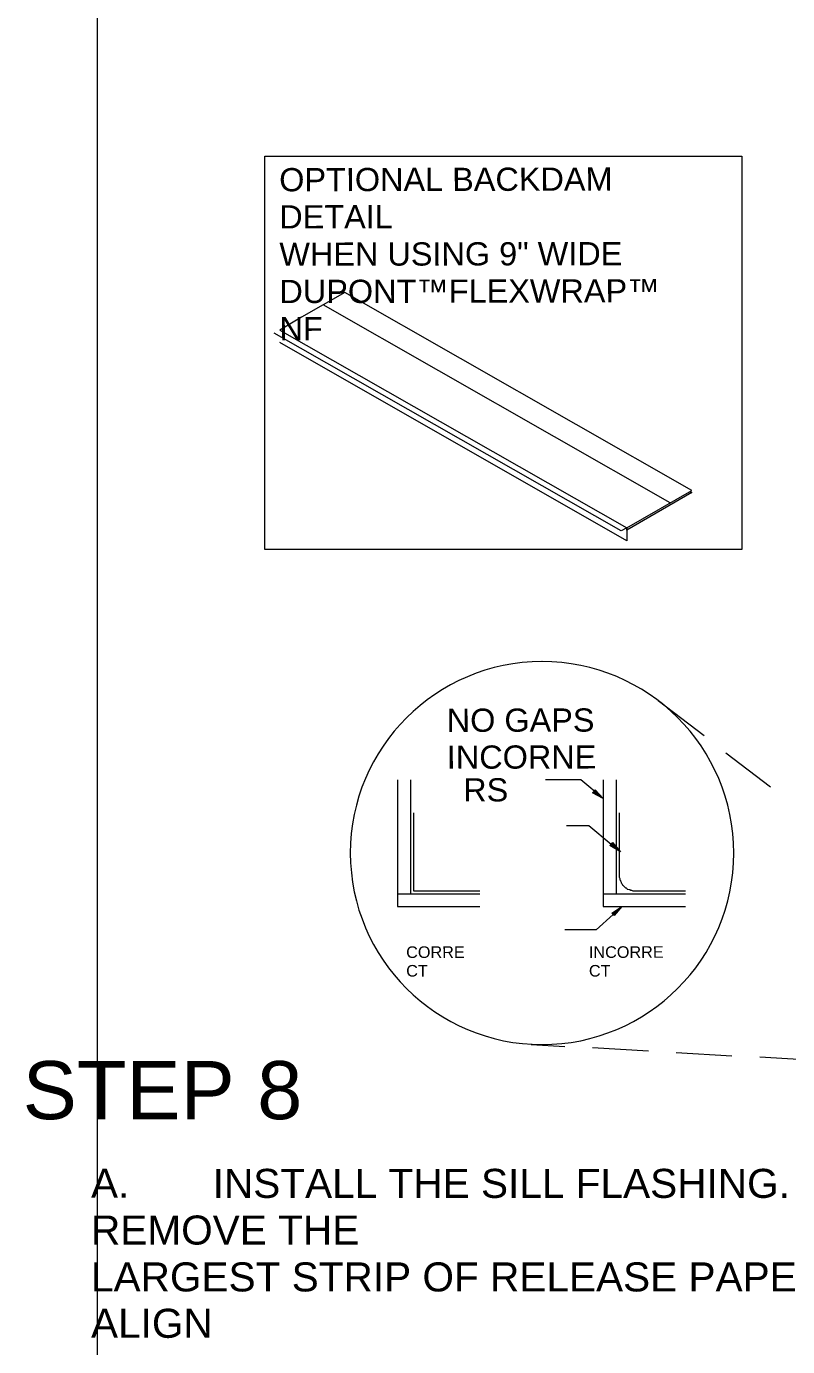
# Model space of a CAD drawing. Header units: inches. Extents: x 0 to 32.7, y -0.1 to 22.9.
# Drawn here: x -0.006 to 2.042, y 7.866 to 11.417 of the extents above; entities that cross this region are included whole.
import ezdxf

# ---------------------------------------------------------------- set-up
doc = ezdxf.new("R2010")
doc.units = ezdxf.units.IN
doc.header["$MEASUREMENT"] = 0
doc.layers.add('PDF_Geometry', color=7, linetype='Continuous', true_color=0x5d5d5d)
doc.layers.add('PDF_Solid Fills', color=7, linetype='Continuous', true_color=0xffffff)
doc.layers.add('PDF_Text', color=7, linetype='Continuous')
doc.styles.add('PDF Arial', font='arial.ttf')

msp = doc.modelspace()

# ---------------------------------------------------------------- linework, layer by layer
at = {"layer": 'PDF_Geometry', "color": 7, "lineweight": 18}
for points in [[(0.1854, 0.1336), (0.1854, 22.8836), (32.6721, 22.8836), (32.6721, 0.1336)], [(1.9188, 11.0686), (1.9188, 10.0103), (0.6354, 10.0103), (0.6354, 11.0686)]]:
    msp.add_lwpolyline(points, close=True, dxfattribs=at)
at = {"layer": 'PDF_Geometry', "color": 253, "lineweight": 18, "true_color": 0xb2b2b2}
msp.add_lwpolyline([(0.7338, 10.6353), (0.6754, 10.6003), (1.6088, 10.0686), (1.7838, 10.1686), (0.8504, 10.7019)], close=True, dxfattribs=at)
for points in [[(1.7254, 10.1353), (0.7921, 10.6686)], [(1.7788, 10.1653), (1.7838, 10.1636), (1.6088, 10.0619), (1.6088, 10.0686), (1.5938, 10.0603), (0.6604, 10.5919)], [(1.6088, 10.0686), (1.6088, 10.0336), (0.6754, 10.5669)], [(1.0354, 9.3019), (1.0354, 9.0919), (1.2138, 9.0919)], [(1.5888, 9.3019), (1.5888, 9.1353), (1.5888, 9.1319), (1.5888, 9.1303), (1.5888, 9.1286), (1.5904, 9.1253), (1.5904, 9.1236), (1.5904, 9.1219), (1.5921, 9.1203), (1.5921, 9.1186), (1.5938, 9.1153), (1.5938, 9.1136), (1.5954, 9.1119), (1.5971, 9.1103), (1.5971, 9.1086), (1.5988, 9.1069), (1.6004, 9.1053), (1.6021, 9.1036), (1.6038, 9.1019), (1.6054, 9.1003), (1.6071, 9.1003), (1.6088, 9.0986), (1.6104, 9.0969), (1.6121, 9.0969), (1.6154, 9.0953), (1.6171, 9.0953), (1.6188, 9.0936), (1.6204, 9.0936), (1.6221, 9.0936), (1.6254, 9.0919), (1.6271, 9.0919), (1.6288, 9.0919), (1.6321, 9.0919), (1.7671, 9.0919)]]:
    msp.add_lwpolyline(points, dxfattribs=at)
at = {"layer": 'PDF_Geometry', "color": 7, "lineweight": 18}
msp.add_lwpolyline([(1.3807, 9.7086, 0.413893), (0.8654, 9.1936, 0.414213), (1.3813, 8.6786, 0.414213), (1.8971, 9.1936, 0.414213), (1.3813, 9.7086, 0.000265)], format="xyb", close=True, dxfattribs=at)
for points in [[(1.6938, 9.6036), (1.8171, 9.5103)], [(1.8754, 9.4636), (1.9954, 9.3719)], [(0.9921, 9.3903), (0.9921, 9.0503), (1.2138, 9.0503)], [(1.0271, 9.3903), (1.0271, 9.0836)], [(1.5454, 9.3903), (1.5454, 9.0503), (1.7671, 9.0503)], [(1.5804, 9.3903), (1.5804, 9.0836)], [(1.5171, 9.3553), (1.5238, 9.3636), (1.5454, 9.3403), (1.5171, 9.3553), (1.5171, 9.3553)], [(1.5638, 9.2136), (1.5704, 9.2219), (1.5921, 9.1969), (1.5638, 9.2136), (1.5638, 9.2136)], [(0.9921, 9.0836), (1.2138, 9.0836)], [(1.5454, 9.0836), (1.7671, 9.0836)], [(1.5754, 9.0253), (1.5688, 9.0319), (1.5954, 9.0503), (1.5754, 9.0253), (1.5754, 9.0253)], [(1.3521, 8.6786), (1.4421, 8.6736)], [(1.5171, 8.6703), (1.6671, 8.6619)], [(1.7421, 8.6569), (1.8921, 8.6486)], [(1.9671, 8.6453), (2.1154, 8.6369)]]:
    msp.add_lwpolyline(points, dxfattribs=at)
at = {"layer": 'PDF_Geometry', "color": 7, "lineweight": 9}
for points in [[(1.5454, 9.3403), (1.4854, 9.3903), (1.3904, 9.3903)], [(1.5671, 9.2169), (1.5071, 9.2669), (1.4471, 9.2669)], [(1.5721, 9.0286), (1.5271, 8.9869), (1.4421, 8.9869)]]:
    msp.add_lwpolyline(points, dxfattribs=at)
at = {"layer": 'PDF_Solid Fills', "color": 7, "lineweight": 5, "transparency": 33554559}
for points in [[(1.5238, 9.3636), (1.5454, 9.3403), (1.5171, 9.3553)], [(1.5704, 9.2219), (1.5921, 9.1969), (1.5638, 9.2136)], [(1.5688, 9.0319), (1.5954, 9.0503), (1.5754, 9.0253)]]:
    msp.add_solid(points, dxfattribs=at)

# ---------------------------------------------------------------- texts
at = {"layer": 'PDF_Text', "attachment_point": 7, "rotation": 0.1126, "style": 'PDF Arial'}
for s, insert, char_height in [('OPTIONAL BACKDAM', (0.6741, 10.9728), 0.062448), ('DETAIL', (0.6743, 10.8737), 0.06245), ('WHEN USING 9" WIDE', (0.6745, 10.7723), 0.062448), ('DUPONT™FLEXWRAP™', (0.6747, 10.6721), 0.062448), ('NF', (0.6749, 10.5729), 0.06245), ('NO GAPS', (1.1248, 9.5187), 0.06245), ('INCORNE', (1.125, 9.4195), 0.06245), ('RS', (1.1691, 9.3315), 0.06245), ('CORRE', (1.0156, 8.911), 0.03122), ('INCORRE', (1.5072, 8.9111), 0.03122), ('CT', (1.0157, 8.8609), 0.03122), ('CT', (1.5073, 8.8609), 0.03122)]:
    msp.add_mtext(s, dxfattribs=dict(at, insert=insert, char_height=char_height))
at = {"layer": 'PDF_Text', "attachment_point": 7, "style": 'PDF Arial'}
for s, insert, char_height in [('STEP 8', (-0.0159, 8.4756), 0.15628), ('INSTALL THE SILL FLASHING.', (0.4951, 8.265), 0.078138), ('A.', (0.1678, 8.2664), 0.07814), ('REMOVE THE', (0.1678, 8.1395), 0.07814), ('LARGEST STRIP OF RELEASE PAPER,', (0.1678, 8), 0.078138), ('ALIGN', (0.1678, 7.8887), 0.07814)]:
    msp.add_mtext(s, dxfattribs=dict(at, insert=insert, char_height=char_height))

doc.saveas('drawing.dxf')
